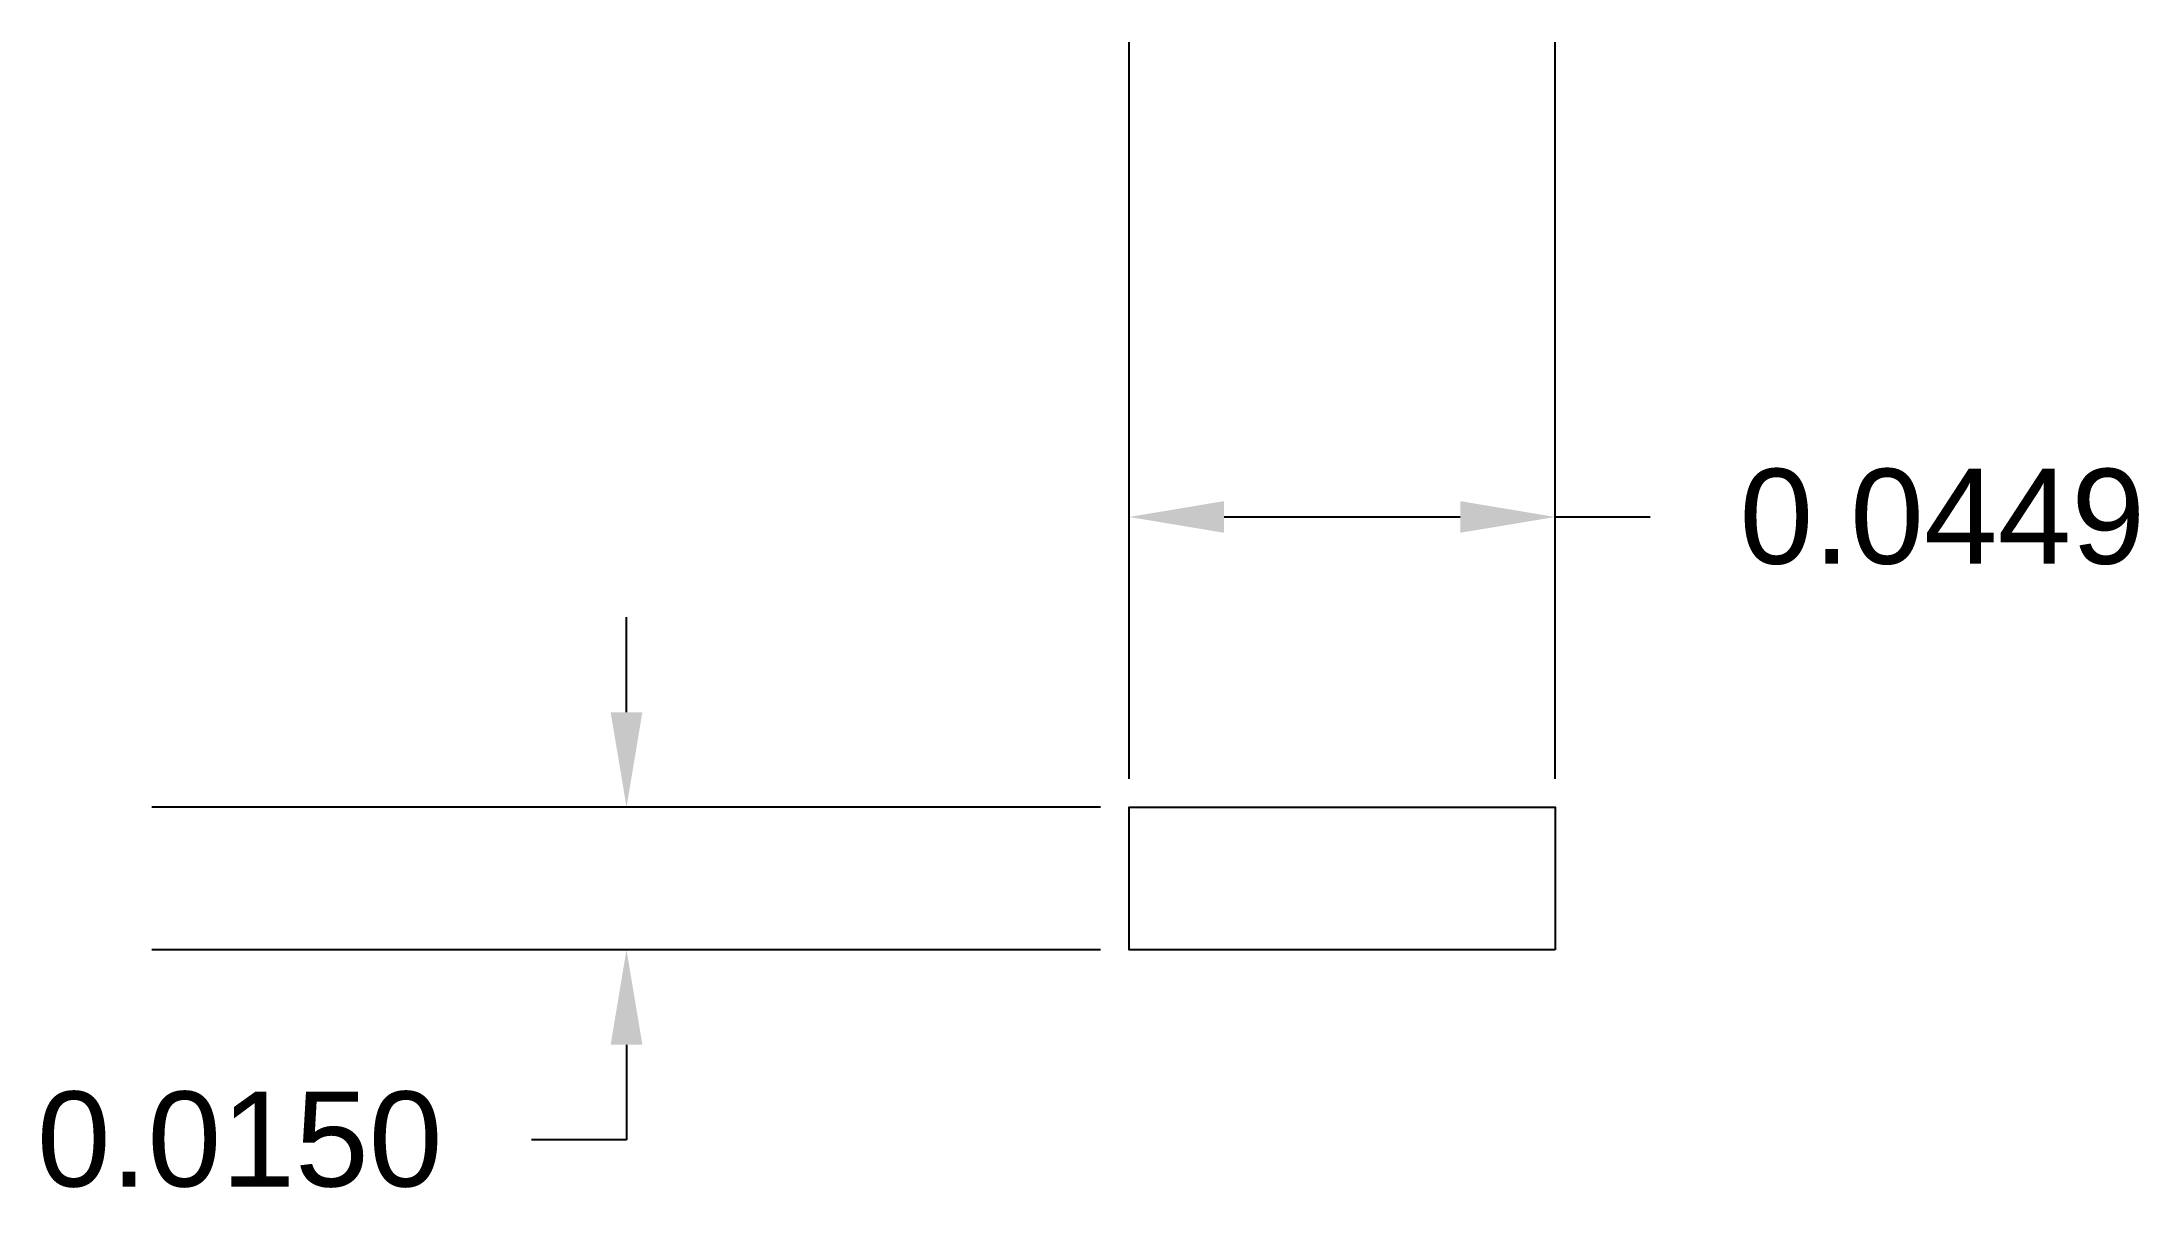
# Model space of a CAD drawing. Header units: inches. Extents: x 17.549 to 17.77, y 14.563 to 14.685.
import ezdxf

# ---------------------------------------------------------------- set-up
doc = ezdxf.new("R2010")
doc.units = ezdxf.units.IN
doc.header["$MEASUREMENT"] = 0
doc.layers.add('Bolte', color=130, linetype='Continuous')
doc.layers.add('dim', color=30, linetype='Continuous')
doc.styles.get("Standard").update_dxf_attribs({"font": 'arial.ttf'})
doc.dimstyles.get("Standard").update_dxf_attribs({"dimtxt": 0.01, "dimasz": 0.01, "dimexe": 0.05, "dimexo": 0.003, "dimgap": 0.01, "dimtad": 0, "dimtih": 1, "dimtoh": 1, "dimdec": 4, "dimzin": 0, "dimdsep": 46, "dimtxsty": 'Standard', "dimcen": 0.01, "dimadec": 0, "dimazin": 0, "dimtfac": 1, "dimtdec": 4, "dimtofl": 0, "dimtmove": 0, "dimatfit": 3, "dimfxl": 1, "dimtolj": 1, "dimtzin": 0, "dimarcsym": 0})

# ---------------------------------------------------------------- blocks, each defined once
blk = doc.blocks.new('*D1')
at = {"layer": 'Defpoints', "color": 0, "transparency": 16777216}
for p in [(17.70811, 14.63473), (17.66323, 14.60418, 0.84266), (17.70811, 14.60418, 0.83794)]:
    blk.add_point(p, dxfattribs=at)
at = {"layer": 'dim', "color": 0, "lineweight": -2, "transparency": 16777216}
for p, q in [((17.66323, 14.60718), (17.66323, 14.68473)), ((17.70811, 14.60718), (17.70811, 14.68473)), ((17.67323, 14.63473), (17.69811, 14.63473)), ((17.70811, 14.63473), (17.71811, 14.63473))]:
    blk.add_line(p, q, dxfattribs=at)
at = {"layer": 'dim', "color": 0, "transparency": 16777216}
for points in [[(17.67323, 14.6364), (17.67323, 14.63307), (17.66323, 14.63473)], [(17.69811, 14.6364), (17.69811, 14.63307), (17.70811, 14.63473)]]:
    blk.add_solid(points, dxfattribs=at)
at = {"layer": 'dim', "color": 0, "transparency": 16777216, "insert": (17.74888, 14.63473), "char_height": 0.01, "attachment_point": 5}
blk.add_mtext('\\A1;0.0449', dxfattribs=at)
blk = doc.blocks.new('*D2')
at = {"layer": 'Defpoints', "color": 0, "transparency": 16777216}
for p in [(17.66323, 14.60418, 0.84266), (17.6103, 14.58918), (17.66323, 14.58918, 0.84266)]:
    blk.add_point(p, dxfattribs=at)
at = {"layer": 'dim', "color": 0, "lineweight": -2, "transparency": 16777216}
for p, q in [((17.6103, 14.61418), (17.6103, 14.62418)), ((17.66023, 14.60418), (17.5603, 14.60418)), ((17.66023, 14.58918), (17.5603, 14.58918)), ((17.6103, 14.57918), (17.6103, 14.56918)), ((17.6103, 14.56918), (17.6003, 14.56918))]:
    blk.add_line(p, q, dxfattribs=at)
at = {"layer": 'dim', "color": 0, "transparency": 16777216}
for points in [[(17.60863, 14.61418), (17.61197, 14.61418), (17.6103, 14.60418)], [(17.60863, 14.57918), (17.61197, 14.57918), (17.6103, 14.58918)]]:
    blk.add_solid(points, dxfattribs=at)
at = {"layer": 'dim', "color": 0, "transparency": 16777216, "insert": (17.56956, 14.56918), "char_height": 0.01, "attachment_point": 5}
blk.add_mtext('\\A1;0.0150', dxfattribs=at)

msp = doc.modelspace()

# ---------------------------------------------------------------- linework, layer by layer
at = {"layer": 'Bolte'}
msp.add_polyline3d([(17.70811, 14.58918, 0.83794), (17.66323, 14.58918, 0.84266), (17.66323, 14.60418, 0.84266), (17.70811, 14.60418, 0.83794)], close=True, dxfattribs=at)

# ---------------------------------------------------------------- dimensions: what is measured, and where the dimension line sits
at = {"layer": 'dim'}
dim = msp.add_linear_dim(base=(17.70811, 14.63473), p1=(17.66323, 14.60418, 0.84266), p2=(17.70811, 14.60418, 0.83794), dimstyle='Standard', dxfattribs=at)
dim.commit()
dim.dimension.update_dxf_attribs({"geometry": '*D1', "text_midpoint": (17.74888, 14.63473)})
dim = msp.add_linear_dim(base=(17.6103, 14.58918), p1=(17.66323, 14.60418, 0.84266), p2=(17.66323, 14.58918, 0.84266), angle=90, dimstyle='Standard', dxfattribs=at)
dim.commit()
dim.dimension.update_dxf_attribs({"geometry": '*D2', "text_midpoint": (17.56956, 14.56918)})

doc.saveas('drawing.dxf')
